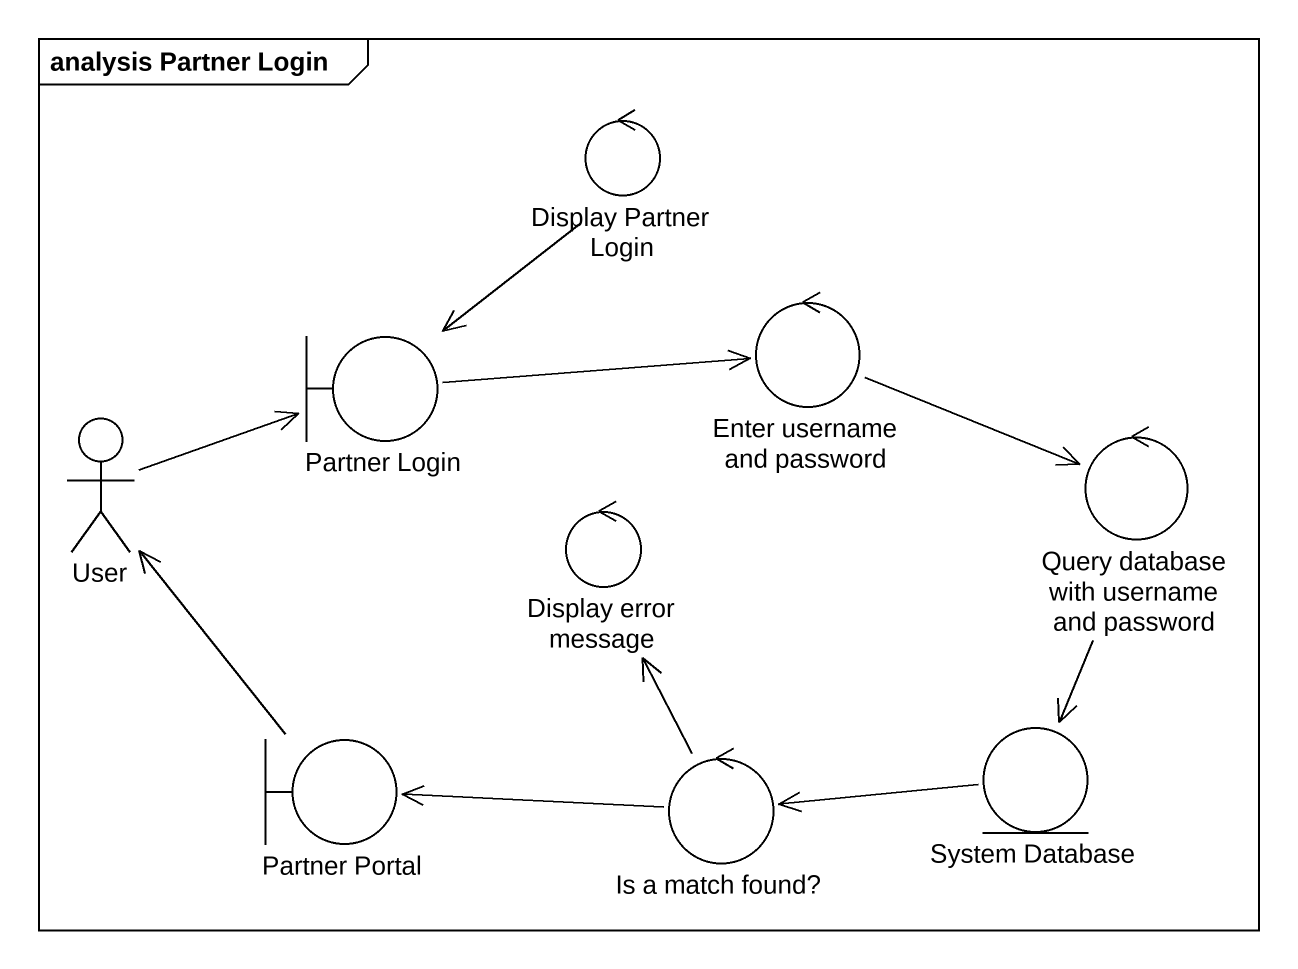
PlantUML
@startuml
mainframe analysis Partner Login
control "Display Partner Login" as Display_Partner_Login
boundary "Partner Login" as Partner_Login
control "Enter username and password" as Enter_username_and_password
actor User
control "Query database with username and password" as Query_database_with
control "Display error message" as Display_error_message
boundary "Partner Portal" as Partner_Portal
control "Is a match found?" as Is_a_match_found
entity "System Database" as System_Database
Display_Partner_Login --> Partner_Login
Partner_Login -right-> Enter_username_and_password
Enter_username_and_password -right-> Query_database_with
User -right-> Partner_Login
User <-- Partner_Portal
Query_database_with --> System_Database
Is_a_match_found -up-> Display_error_message
Is_a_match_found -left-> Partner_Portal
System_Database -left-> Is_a_match_found
@enduml
